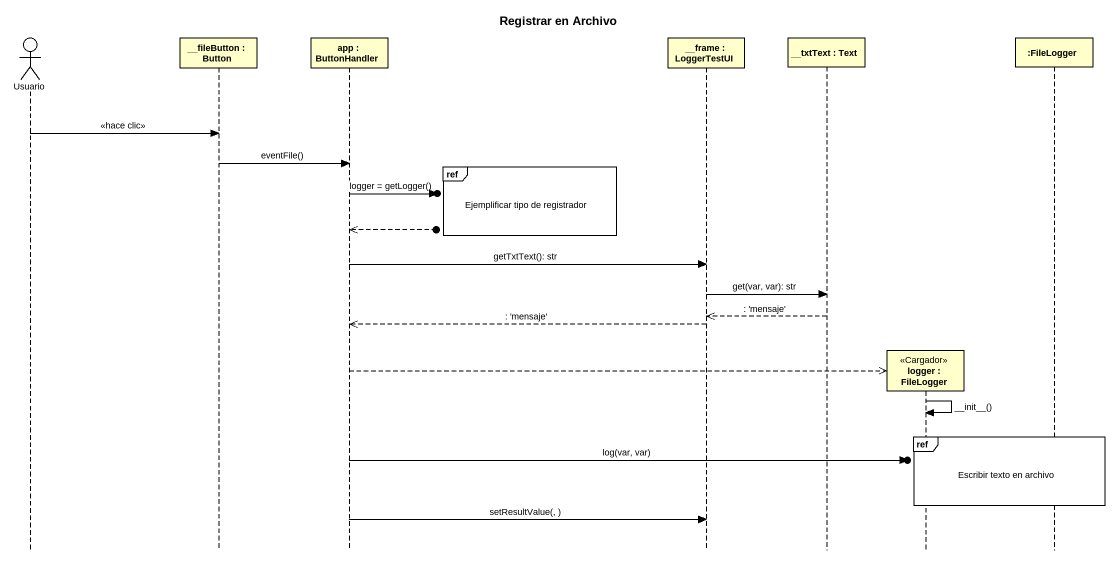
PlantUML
@startuml
title Registrar en Archivo
hide footbox
actor Usuario
participant "__fileButton : Button" as fileButton
participant "app : ButtonHandler" as app
participant "__frame : LoggerTestUI" as frame_
participant "__txtText : Text" as txtText
participant "logger : FileLogger" as logger <<Cargador>>
participant ":FileLogger" as FileLogger

Usuario -> fileButton : <<hace clic>>
fileButton -> app : eventFile()
ref over frame_ : Ejemplificar tipo de registrador
app ->o] : logger = getLogger()
app <<--o]
app -> frame_ : getTxtText(): str
frame_ -> txtText : get(var, var): str
txtText -->> frame_ : : 'mensaje'
frame_ -->> app : : 'mensaje'
app -->> logger **
logger -> logger : ~__init~__()
ref over logger, FileLogger : Escribir texto en archivo
app ->o] : log(var, var)
app -> frame_ : setResultValue(, )
@enduml
